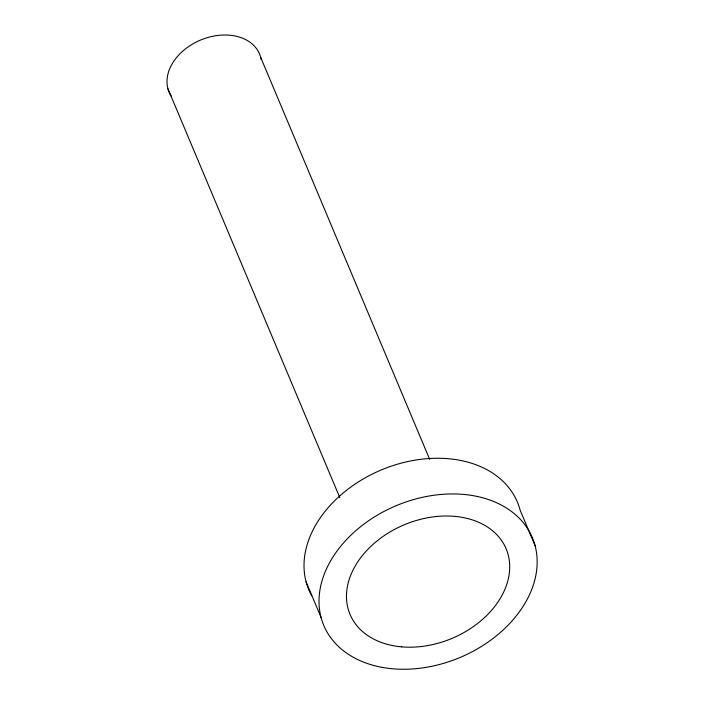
<?xml version="1.0" encoding="UTF-8"?>
<svg xmlns="http://www.w3.org/2000/svg" width="704" height="704" viewBox="0 0 704 704"><rect width="100%" height="100%" fill="white"/><g stroke="black" fill="none" stroke-linecap="round" stroke-linejoin="round"><path stroke-width="1.06" d="M535.093 545.714A113.142 82.342 -22.8 0 0 356.294 530.27A113.142 82.342 -22.8 0 0 392.867 668.8A113.142 82.342 -22.8 0 0 535.093 545.714L520.089 510.03A113.142 82.342 -22.8 0 0 382.254 469.55A113.142 82.342 -22.8 0 0 311.722 595.778M260.735 57.464L429.713 459.457M167.878 88.598L339.838 497.684M306.073 581.786L321.077 617.478M171.248 96.193A49.086 35.728 -22.8 0 1 201.124 39.829A49.086 35.728 -22.8 0 1 261.184 59.506M401.729 646.862A84.674 61.626 -22.8 0 0 508.165 554.743A84.674 61.626 -22.8 0 0 374.361 543.189A84.674 61.626 -22.8 0 0 401.729 646.862"/></g></svg>
